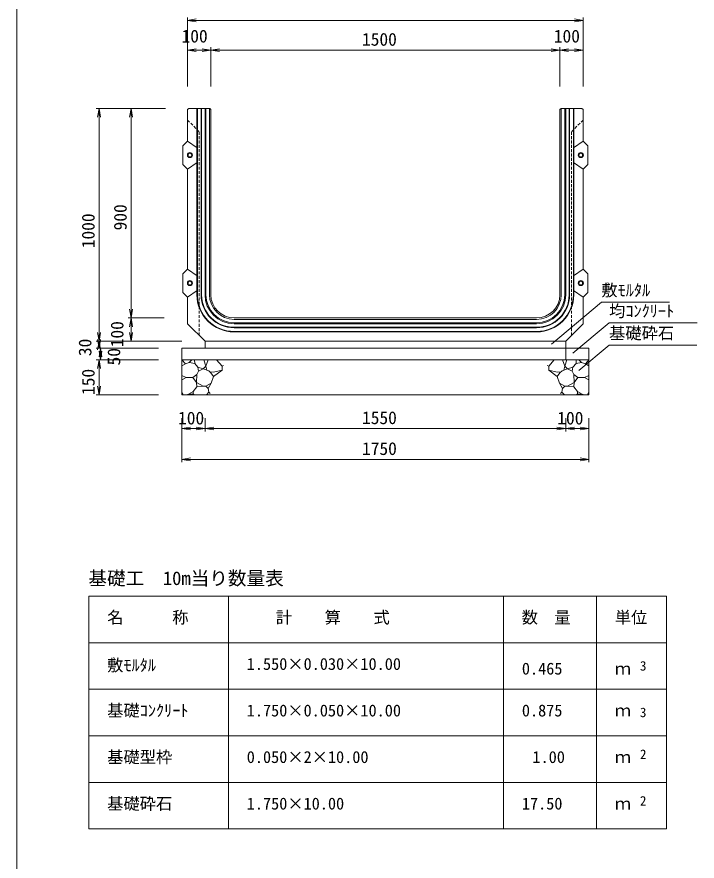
# Model space of a CAD drawing. Units: millimetres on the paper. Extents: x 0 to 840, y 0 to 594.
# Drawn here: x 668.7 to 727.1, y 225.9 to 298.4 of the extents above; entities that cross this region are included whole.
import ezdxf
from ezdxf.enums import TextEntityAlignment as Align

# ---------------------------------------------------------------- set-up
doc = ezdxf.new("R2010")
doc.units = ezdxf.units.MM
doc.linetypes.add('USER1', pattern=[0.375, 0.25, -0.125])
doc.linetypes.add('USER2', pattern=[2, 1, -1])
for name, color, linetype, lineweight in [('D-MTR-FRAM（材料表図枠）', 7, 'Continuous', 18), ('D-STR-DIM（寸法）', 7, 'Continuous', 18), ('D-STR-HTXT（旗揚げ）', 7, 'Continuous', 18), ('D-STR-STRn（構造物）', 7, 'Continuous', 18), ('D-STR（構造物外形線）', 1, 'Continuous', 18)]:
    doc.layers.add(name, color=color, linetype=linetype, lineweight=lineweight)
doc.layers.add('D-MTR-TXT(文字列）', color=7, linetype='Continuous')
doc.layers.add('D-STR-TXT（文字）', color=7, linetype='Continuous')
doc.styles.add('ＭＳ ゴシック', font='')
doc.styles.get('ＭＳ ゴシック').set_extended_font_data('MS Gothic')

msp = doc.modelspace()

# ---------------------------------------------------------------- linework, layer by layer
at = {"layer": 'D-MTR-FRAM（材料表図枠）'}
msp.add_line((668.664, 574), (668.664, 20), dxfattribs=at)
at = {"layer": 'D-MTR-FRAM（材料表図枠）', "color": 2}
for p, q in [((674.854, 248.64), (724.493, 248.64)), ((674.854, 228.64), (674.854, 248.64)), ((686.854, 228.64), (686.854, 248.64)), ((710.493, 228.64), (710.493, 248.64)), ((718.493, 235.84), (718.493, 248.64)), ((718.493, 228.64), (718.493, 248.64)), ((724.493, 228.64), (724.493, 248.64)), ((674.854, 244.64), (724.493, 244.64)), ((674.854, 240.64), (724.493, 240.64)), ((674.854, 236.64), (724.493, 236.64)), ((674.854, 232.64), (724.493, 232.64)), ((674.854, 228.64), (724.493, 228.64))]:
    msp.add_line(p, q, dxfattribs=at)
at = {"layer": 'D-STR-DIM（寸法）'}
for p, q in [((683.339, 292.454), (683.339, 298.371)), ((683.339, 298.121), (684.089, 298.246)), ((716.589, 298.246), (717.339, 298.121)), ((717.339, 292.454), (717.339, 298.371)), ((683.339, 298.121), (683.439, 298.121)), ((684.089, 297.996), (683.339, 298.121)), ((683.439, 298.121), (717.239, 298.121)), ((717.339, 298.121), (716.589, 297.996)), ((717.339, 298.121), (717.239, 298.121)), ((683.339, 292.454), (683.339, 295.819)), ((683.339, 295.569), (684.089, 295.694)), ((683.339, 295.569), (683.439, 295.569)), ((684.089, 295.444), (683.339, 295.569)), ((685.239, 295.569), (683.439, 295.569)), ((684.589, 295.694), (685.339, 295.569)), ((685.339, 295.569), (684.589, 295.444)), ((685.339, 295.569), (685.239, 295.569)), ((685.339, 292.454), (685.339, 295.819)), ((685.339, 292.454), (685.339, 295.819)), ((685.339, 295.569), (686.089, 295.694)), ((685.339, 295.569), (685.439, 295.569)), ((686.089, 295.444), (685.339, 295.569)), ((715.239, 295.569), (685.439, 295.569)), ((714.589, 295.694), (715.339, 295.569)), ((715.339, 295.569), (714.589, 295.444)), ((715.339, 295.569), (715.239, 295.569)), ((715.339, 292.454), (715.339, 295.819)), ((715.339, 292.454), (715.339, 295.819)), ((715.339, 295.569), (716.089, 295.694)), ((715.339, 295.569), (715.439, 295.569)), ((716.089, 295.444), (715.339, 295.569)), ((715.439, 295.569), (717.239, 295.569)), ((716.589, 295.694), (717.339, 295.569)), ((717.339, 295.569), (716.589, 295.444)), ((717.339, 295.569), (717.239, 295.569)), ((717.339, 292.454), (717.339, 295.819)), ((681.439, 290.554), (675.476, 290.554)), ((675.601, 289.804), (675.726, 290.554)), ((675.726, 290.554), (675.726, 290.454)), ((675.726, 290.554), (675.851, 289.804)), ((675.726, 290.454), (675.726, 270.654)), ((681.439, 290.554), (678.232, 290.554)), ((678.357, 289.804), (678.482, 290.554)), ((678.482, 290.554), (678.482, 290.454)), ((678.482, 290.554), (678.607, 289.804)), ((678.482, 290.454), (678.482, 272.654)), ((678.482, 272.554), (678.357, 273.304)), ((678.607, 273.304), (678.482, 272.554)), ((681.339, 272.554), (678.232, 272.554)), ((681.339, 272.554), (678.232, 272.554)), ((678.357, 271.804), (678.482, 272.554)), ((678.482, 272.554), (678.482, 272.654)), ((678.482, 272.554), (678.482, 272.454)), ((678.482, 272.554), (678.607, 271.804)), ((678.482, 270.654), (678.482, 272.454)), ((675.726, 270.554), (675.601, 271.304)), ((675.726, 269.954), (675.601, 270.704)), ((675.851, 271.304), (675.726, 270.554)), ((675.851, 270.704), (675.726, 269.954)), ((675.726, 270.554), (675.726, 270.654)), ((678.482, 270.554), (678.357, 271.304)), ((678.607, 271.304), (678.482, 270.554)), ((678.482, 270.554), (678.482, 270.654)), ((682.839, 270.554), (675.476, 270.554)), ((682.839, 270.554), (675.476, 270.554)), ((680.839, 269.954), (675.476, 269.954)), ((675.601, 269.804), (675.726, 270.554)), ((680.839, 269.954), (675.601, 269.954)), ((675.726, 270.554), (675.726, 270.454)), ((675.726, 270.554), (675.851, 269.804)), ((675.726, 270.454), (675.726, 270.054)), ((675.726, 269.954), (675.726, 270.054)), ((675.726, 269.204), (675.851, 269.954)), ((675.851, 269.954), (675.851, 269.854)), ((675.851, 269.954), (675.976, 269.204)), ((682.839, 270.554), (678.232, 270.554)), ((675.851, 268.954), (675.726, 269.704)), ((675.851, 269.854), (675.851, 269.054)), ((675.976, 269.704), (675.851, 268.954)), ((680.839, 268.954), (675.476, 268.954)), ((680.839, 268.954), (675.601, 268.954)), ((675.601, 268.204), (675.726, 268.954)), ((675.726, 268.954), (675.726, 268.854)), ((675.726, 268.954), (675.851, 268.204)), ((675.726, 268.854), (675.726, 266.054)), ((675.851, 268.954), (675.851, 269.054)), ((675.726, 265.954), (675.601, 266.704)), ((675.851, 266.704), (675.726, 265.954)), ((680.839, 265.954), (675.476, 265.954)), ((675.726, 265.954), (675.726, 266.054)), ((682.839, 263.954), (682.839, 262.801)), ((682.839, 263.954), (682.839, 260.148)), ((684.839, 263.954), (684.839, 262.801)), ((684.839, 263.954), (684.839, 262.801)), ((715.839, 263.954), (715.839, 262.801)), ((715.839, 263.954), (715.839, 262.801)), ((717.839, 263.954), (717.839, 262.801)), ((717.839, 263.954), (717.839, 260.148)), ((682.839, 263.051), (683.589, 263.176)), ((682.839, 263.051), (682.939, 263.051)), ((683.589, 262.926), (682.839, 263.051)), ((682.939, 263.051), (684.739, 263.051)), ((684.089, 263.176), (684.839, 263.051)), ((684.839, 263.051), (684.089, 262.926)), ((684.839, 263.051), (684.739, 263.051)), ((684.839, 263.051), (685.589, 263.176)), ((684.839, 263.051), (684.939, 263.051)), ((685.589, 262.926), (684.839, 263.051)), ((715.739, 263.051), (684.939, 263.051)), ((715.089, 263.176), (715.839, 263.051)), ((715.839, 263.051), (715.089, 262.926)), ((715.839, 263.051), (715.739, 263.051)), ((715.839, 263.051), (716.589, 263.176)), ((715.839, 263.051), (715.939, 263.051)), ((716.589, 262.926), (715.839, 263.051)), ((717.739, 263.051), (715.939, 263.051)), ((717.089, 263.176), (717.839, 263.051)), ((717.839, 263.051), (717.089, 262.926)), ((717.839, 263.051), (717.739, 263.051)), ((682.839, 260.398), (683.589, 260.523)), ((717.089, 260.523), (717.839, 260.398)), ((682.839, 260.398), (682.939, 260.398)), ((683.589, 260.273), (682.839, 260.398)), ((682.939, 260.398), (717.739, 260.398)), ((717.839, 260.398), (717.089, 260.273)), ((717.839, 260.398), (717.739, 260.398))]:
    msp.add_line(p, q, dxfattribs=at)
at = {"layer": 'D-STR-HTXT（旗揚げ）'}
for p, q in [((714.612, 270.314), (718.906, 273.922)), ((724.77, 273.922), (718.906, 273.922)), ((716.449, 269.514), (719.569, 272.135)), ((727.139, 272.135), (719.569, 272.135)), ((716.979, 268.047), (719.569, 270.223)), ((727.114, 270.223), (719.569, 270.223))]:
    msp.add_line(p, q, dxfattribs=at)
at = {"layer": 'D-STR-STRn（構造物）'}
for p, q in [((682.839, 269.954), (717.839, 269.954)), ((682.839, 265.954), (682.839, 269.954)), ((684.839, 270.554), (684.839, 269.954)), ((715.839, 270.554), (715.839, 268.954)), ((717.839, 265.954), (717.839, 269.954)), ((682.839, 268.954), (717.824, 268.954)), ((683.146, 268.606), (682.839, 268.426)), ((683.146, 268.606), (682.854, 268.954)), ((683.483, 268.715), (683.146, 268.606)), ((683.483, 268.715), (683.704, 268.954)), ((683.948, 268.64), (683.483, 268.715)), ((683.948, 268.64), (683.931, 268.954)), ((684.229, 268.334), (683.948, 268.64)), ((684.737, 268.954), (684.906, 268.42)), ((684.906, 268.42), (685.114, 268.954)), ((685.82, 268.954), (686.3, 268.419)), ((686.3, 268.419), (686.426, 268.482)), ((714.378, 268.419), (714.252, 268.482)), ((714.858, 268.954), (714.378, 268.419)), ((715.772, 268.42), (715.564, 268.954)), ((715.941, 268.954), (715.772, 268.42)), ((716.449, 268.334), (716.73, 268.64)), ((716.73, 268.64), (716.747, 268.954)), ((716.73, 268.64), (717.196, 268.715)), ((717.196, 268.715), (716.974, 268.954)), ((717.196, 268.715), (717.533, 268.606)), ((717.533, 268.606), (717.824, 268.954)), ((717.533, 268.606), (717.839, 268.426)), ((684.144, 267.704), (684.28, 267.977)), ((684.28, 267.977), (684.229, 268.334)), ((684.674, 268.18), (684.229, 268.334)), ((684.28, 267.977), (684.674, 268.18)), ((684.906, 268.42), (684.674, 268.18)), ((684.674, 268.18), (685.151, 268.004)), ((684.906, 268.42), (684.996, 268.061)), ((685.151, 268.004), (685.327, 267.837)), ((685.239, 267.92), (685.562, 267.889)), ((685.327, 267.837), (685.565, 267.519)), ((685.562, 267.889), (686.3, 268.078)), ((685.565, 267.519), (686.3, 268.078)), ((686.3, 268.419), (686.3, 268.078)), ((686.3, 268.078), (686.315, 268.075)), ((714.378, 268.078), (714.364, 268.075)), ((714.378, 268.419), (714.378, 268.078)), ((715.116, 267.889), (714.378, 268.078)), ((715.113, 267.519), (714.378, 268.078)), ((715.351, 267.837), (715.113, 267.519)), ((715.44, 267.92), (715.116, 267.889)), ((715.528, 268.004), (715.351, 267.837)), ((716.004, 268.18), (715.528, 268.004)), ((715.772, 268.42), (715.682, 268.061)), ((715.772, 268.42), (716.004, 268.18)), ((716.004, 268.18), (716.449, 268.334)), ((716.398, 267.977), (716.004, 268.18)), ((716.398, 267.977), (716.449, 268.334)), ((716.534, 267.704), (716.398, 267.977)), ((683.212, 267.446), (682.839, 267.603)), ((682.839, 267.234), (683.212, 267.446)), ((683.212, 267.446), (683.799, 267.436)), ((683.799, 267.436), (684.144, 267.704)), ((684.104, 267.013), (683.799, 267.436)), ((684.104, 267.013), (684.144, 267.704)), ((684.14, 266.624), (684.104, 267.013)), ((684.104, 267.013), (684.676, 266.703)), ((685.565, 267.519), (685.356, 266.96)), ((715.113, 267.519), (715.323, 266.96)), ((716.575, 267.013), (716.003, 266.703)), ((716.575, 267.013), (716.534, 267.704)), ((716.879, 267.436), (716.534, 267.704)), ((716.538, 266.624), (716.575, 267.013)), ((716.575, 267.013), (716.879, 267.436)), ((717.466, 267.446), (716.879, 267.436)), ((717.466, 267.446), (717.839, 267.603)), ((717.839, 267.234), (717.466, 267.446)), ((683.823, 266.222), (684.14, 266.624)), ((684.676, 266.703), (684.14, 266.624)), ((684.917, 266.685), (684.676, 266.703)), ((685.356, 266.96), (684.917, 266.685)), ((684.917, 266.685), (685.1, 266.498)), ((685.1, 266.498), (685.356, 266.96)), ((685.168, 266.171), (685.1, 266.498)), ((715.579, 266.498), (715.323, 266.96)), ((715.323, 266.96), (715.761, 266.685)), ((715.51, 266.171), (715.579, 266.498)), ((715.761, 266.685), (715.579, 266.498)), ((715.761, 266.685), (716.003, 266.703)), ((716.003, 266.703), (716.538, 266.624)), ((716.855, 266.222), (716.538, 266.624)), ((682.962, 265.954), (682.839, 266.21)), ((682.839, 265.954), (717.839, 265.954)), ((683.43, 266.007), (683.212, 265.954)), ((683.43, 266.007), (683.823, 266.222)), ((683.793, 266.02), (683.43, 266.007)), ((683.944, 265.954), (683.793, 266.02)), ((683.823, 266.222), (683.831, 266.021)), ((684.951, 265.954), (685.168, 266.171)), ((685.168, 266.171), (685.28, 266.066)), ((715.51, 266.171), (715.398, 266.066)), ((715.727, 265.954), (715.51, 266.171)), ((716.735, 265.954), (716.886, 266.02)), ((716.855, 266.222), (716.847, 266.021)), ((717.248, 266.007), (716.855, 266.222)), ((716.886, 266.02), (717.248, 266.007)), ((717.248, 266.007), (717.466, 265.954)), ((717.716, 265.954), (717.839, 266.21))]:
    msp.add_line(p, q, dxfattribs=at)
at = {"layer": 'D-STR（構造物外形線）'}
for p, q in [((683.439, 290.554), (683.339, 290.454)), ((683.339, 287.754), (683.339, 290.454)), ((683.439, 290.554), (685.239, 290.554)), ((684.139, 274.554), (684.139, 290.554)), ((684.179, 274.554), (684.179, 290.554)), ((684.499, 274.554), (684.499, 290.554)), ((684.539, 274.554), (684.539, 290.554)), ((684.839, 274.554), (684.839, 290.554)), ((684.919, 274.554), (684.919, 290.554)), ((685.219, 274.554), (685.219, 290.554)), ((685.239, 290.554), (685.339, 290.454)), ((685.339, 274.554), (685.339, 290.454)), ((715.439, 290.554), (715.339, 290.454)), ((715.339, 274.554), (715.339, 290.454)), ((715.439, 290.554), (717.239, 290.554)), ((715.459, 274.554), (715.459, 290.554)), ((715.759, 274.554), (715.759, 290.554)), ((715.839, 274.554), (715.839, 290.554)), ((716.139, 274.554), (716.139, 290.554)), ((716.179, 274.554), (716.179, 290.554)), ((716.499, 274.554), (716.499, 290.554)), ((716.539, 274.554), (716.539, 290.554)), ((717.239, 290.554), (717.339, 290.454)), ((717.339, 287.754), (717.339, 290.454)), ((683.339, 287.754), (682.939, 287.354)), ((682.939, 285.754), (682.939, 287.354)), ((717.339, 287.754), (717.739, 287.354)), ((717.739, 285.754), (717.739, 287.354)), ((682.939, 285.754), (683.339, 285.354)), ((683.339, 276.754), (683.339, 285.354)), ((717.739, 285.754), (717.339, 285.354)), ((717.339, 276.754), (717.339, 285.354)), ((683.339, 276.754), (682.939, 276.354)), ((717.339, 276.754), (717.739, 276.354)), ((682.939, 274.754), (682.939, 276.354)), ((717.739, 274.754), (717.739, 276.354)), ((682.939, 274.754), (683.339, 274.354)), ((683.339, 272.054), (683.339, 274.354)), ((717.739, 274.754), (717.339, 274.354)), ((717.339, 272.054), (717.339, 274.354)), ((713.339, 272.554), (687.339, 272.554)), ((713.339, 272.434), (687.339, 272.434)), ((713.339, 272.134), (687.339, 272.134)), ((683.339, 272.054), (684.839, 270.554)), ((713.339, 272.054), (687.339, 272.054)), ((713.339, 271.754), (687.339, 271.754)), ((713.339, 271.714), (687.339, 271.714)), ((713.339, 271.394), (687.339, 271.394)), ((713.339, 271.354), (687.339, 271.354)), ((717.339, 272.054), (715.839, 270.554)), ((684.839, 270.554), (715.839, 270.554))]:
    msp.add_line(p, q, dxfattribs=at)
at = {"layer": 'D-STR（構造物外形線）', "linetype": 'USER1'}
for p, q in [((683.339, 289.554), (684.339, 288.554)), ((717.339, 289.554), (716.339, 288.554)), ((684.339, 271.054), (684.339, 288.554)), ((716.339, 271.054), (716.339, 288.554))]:
    msp.add_line(p, q, dxfattribs=at)
at = {"layer": 'D-STR（構造物外形線）', "linetype": 'USER2'}
for p, q in [((683.339, 287.754), (684.339, 287.054)), ((717.339, 287.754), (716.339, 287.054)), ((683.339, 285.354), (684.339, 286.054)), ((717.339, 285.354), (716.339, 286.054)), ((683.339, 276.754), (684.339, 276.054)), ((717.339, 276.754), (716.339, 276.054)), ((683.339, 274.354), (684.339, 275.054)), ((717.339, 274.354), (716.339, 275.054))]:
    msp.add_line(p, q, dxfattribs=at)
at = {"layer": 'D-STR（構造物外形線）'}
for centre, radius in [((683.539, 286.554), 0.22), ((683.539, 286.554), 0.16), ((717.139, 286.554), 0.22), ((717.139, 286.554), 0.16), ((683.539, 275.554), 0.22), ((683.539, 275.554), 0.16), ((717.139, 275.554), 0.22), ((717.139, 275.554), 0.16)]:
    msp.add_circle(centre, radius, dxfattribs=at)
for centre, radius, start, end in [((687.339, 274.554), 3.2, 180, 270), ((687.339, 274.554), 3.16, 180, 270), ((687.339, 274.554), 2.84, 180, 270), ((687.339, 274.554), 2.8, 180, 270), ((687.339, 274.554), 2.5, 180, 270), ((687.339, 274.554), 2.42, 180, 270), ((687.339, 274.554), 2.12, 180, 270), ((687.339, 274.554), 2, 180, 270), ((713.339, 274.554), 3.2, 270, 0), ((713.339, 274.554), 3.16, 270, 0), ((713.339, 274.554), 2.84, 270, 0), ((713.339, 274.554), 2.8, 270, 0), ((713.339, 274.554), 2.5, 270, 0), ((713.339, 274.554), 2.42, 270, 0), ((713.339, 274.554), 2.12, 270, 0), ((713.339, 274.554), 2, 270, 0)]:
    msp.add_arc(centre, radius, start, end, dxfattribs=at)

# ---------------------------------------------------------------- texts
at = {"layer": 'D-MTR-FRAM（材料表図枠）', "style": 'ＭＳ ゴシック'}
for s, p in [('100', (682.82, 295.894)), ('1500', (698.333, 295.619)), ('100', (714.82, 295.894)), ('100', (682.52, 263.071)), ('1550', (698.333, 263.101)), ('100', (715.12, 263.071)), ('1750', (698.333, 260.448))]:
    msp.add_text(s, height=1.1, dxfattribs=at).set_placement(p, align=Align.BOTTOM_LEFT)
for s, p in [('900', (678.432, 280.08)), ('1000', (675.676, 278.547)), ('100', (678.157, 270.035)), ('30', (675.401, 269.275)), ('50', (677.881, 268.475)), ('150', (675.676, 265.935))]:
    msp.add_text(s, height=1.1, rotation=90, dxfattribs=at).set_placement(p, align=Align.BOTTOM_LEFT)
at = {"layer": 'D-MTR-TXT(文字列）', "style": 'ＭＳ ゴシック'}
for s, height, p in [('基礎工\u300010m当り数量表', 1.173, (674.81, 249.25)), ('名\u3000\u3000\u3000称', 1.026, (676.423, 246.001)), ('計\u3000\u3000算\u3000\u3000式', 1.026, (690.919, 246.001)), ('数\u3000量', 1.026, (712.062, 246.001)), ('単位', 1.026, (720.062, 246.001)), ('敷ﾓﾙﾀﾙ', 1.026, (676.423, 241.895)), ('1.550×0.030×10.00', 1.026, (688.423, 242.001)), ('3', 0.821, (722.223, 242.003)), ('0.465', 1.026, (712.073, 241.601)), ('ｍ', 1.026, (720.062, 241.601)), ('基礎ｺﾝｸﾘｰﾄ', 1.026, (676.423, 238.001)), ('1.750×0.050×10.00', 1.026, (688.423, 238.001)), ('0.875', 1.026, (712.073, 238.001)), ('ｍ', 1.026, (720.062, 238.001)), ('3', 0.821, (722.223, 238.003)), ('基礎型枠', 1.026, (676.423, 234.001)), ('0.050×2×10.00', 1.026, (688.423, 234.001)), ('1.00', 1.026, (712.983, 234.001)), ('ｍ', 1.026, (720.062, 234.001)), ('2', 0.821, (722.223, 234.403)), ('基礎砕石', 1.026, (676.423, 230.001)), ('2', 0.821, (722.223, 230.403)), ('1.750×10.00', 1.026, (688.423, 230.001)), ('17.50', 1.026, (712.073, 230.001)), ('ｍ', 1.026, (720.062, 230.001))]:
    msp.add_text(s, height=height, dxfattribs=at).set_placement(p, align=Align.BOTTOM_LEFT)
at = {"layer": 'D-STR-TXT（文字）', "style": 'ＭＳ ゴシック'}
for s, p in [('敷ﾓﾙﾀﾙ', (718.906, 274.122)), ('均ｺﾝｸﾘｰﾄ', (719.569, 272.335)), ('基礎砕石', (719.569, 270.423))]:
    msp.add_text(s, height=1.026, dxfattribs=at).set_placement(p, align=Align.BOTTOM_LEFT)

doc.saveas('drawing.dxf')
